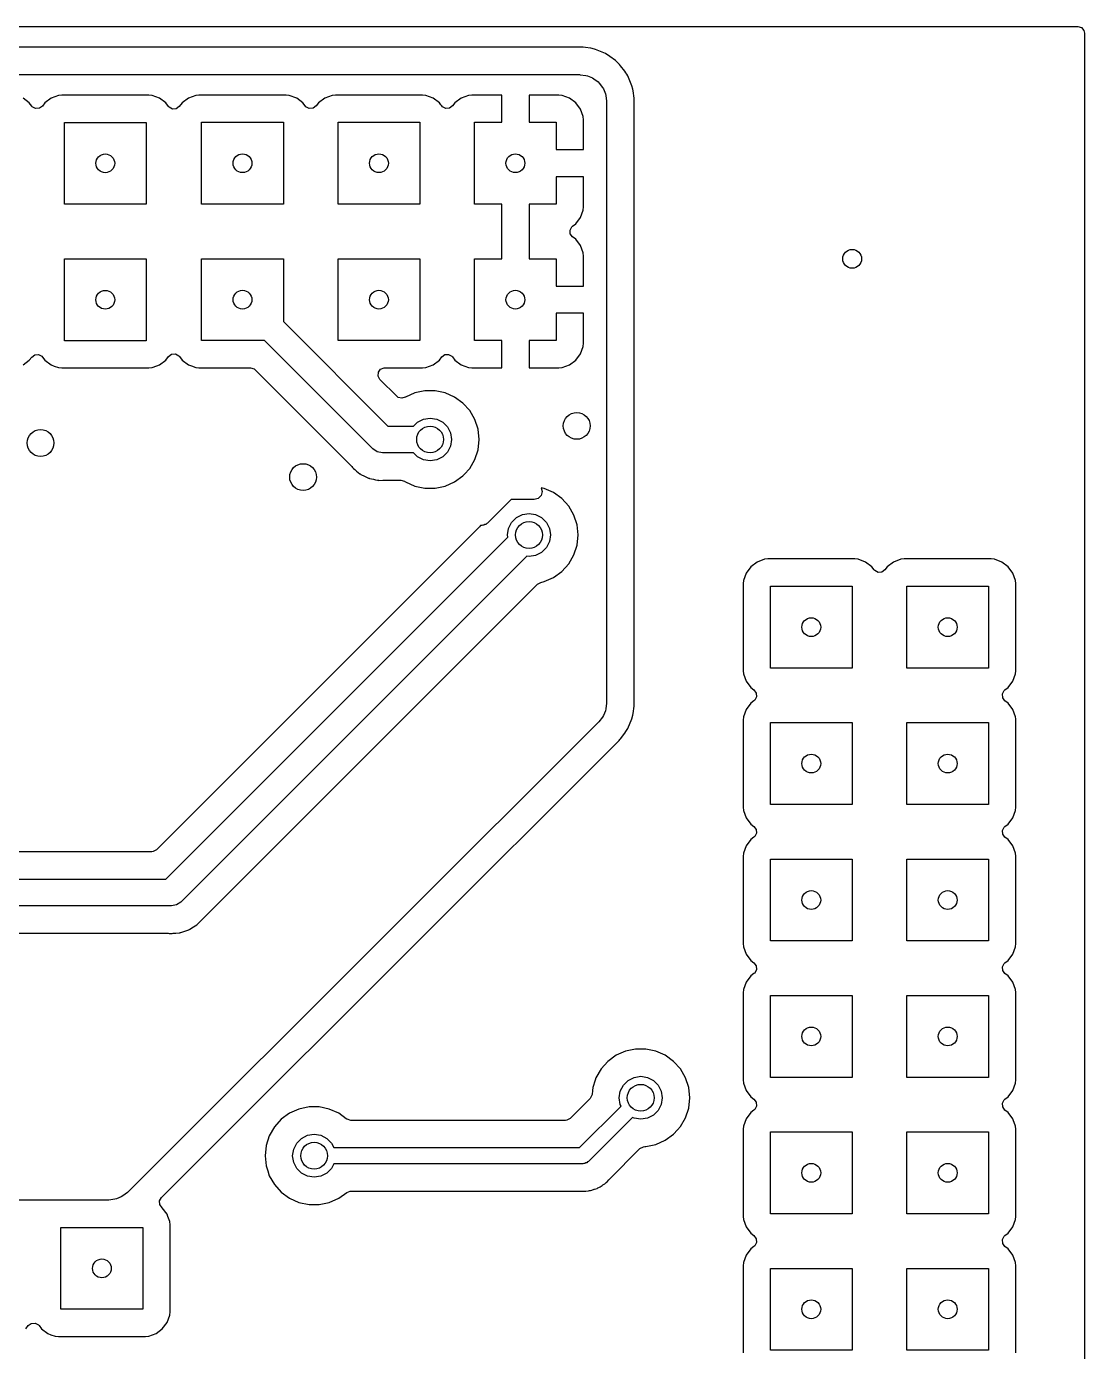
# Model space of a CAD drawing. Extents: x 4.75 to 6.29, y -4.5 to -2.96.
# Drawn here: x 5.519 to 6.295, y -3.929 to -2.957 of the extents above; entities that cross this region are included whole.
import ezdxf

# ---------------------------------------------------------------- set-up
doc = ezdxf.new("R2010")
doc.units = 0
doc.header["$MEASUREMENT"] = 0
doc.layers.add('BLACK', color=7, linetype='CONTINUOUS')

msp = doc.modelspace()

# ---------------------------------------------------------------- linework, layer by layer
at = {"layer": 'BLACK', "linetype": 'CONTINUOUS'}
for p, q in [((4.75907, -2.95726), (6.28974, -2.95726)), ((6.28974, -2.95726), (6.29243, -2.95805)), ((6.29243, -2.95805), (6.29426, -2.96016)), ((6.29426, -2.96016), (6.2947, -2.96222)), ((6.2947, -2.96222), (6.2947, -4.49289)), ((5.9249, -2.97234), (5.29777, -2.9723)), ((5.92556, -2.97236), (5.9249, -2.97234)), ((5.92654, -2.97243), (5.92556, -2.97236)), ((5.9272, -2.97249), (5.92654, -2.97243)), ((5.9288, -2.9727), (5.9272, -2.97249)), ((5.93247, -2.97319), (5.9288, -2.9727)), ((5.93273, -2.97324), (5.93247, -2.97319)), ((5.93247, -2.97319), (5.93247, -2.97319)), ((5.93377, -2.97344), (5.93273, -2.97324)), ((5.9363, -2.97412), (5.93377, -2.97344)), ((5.93755, -2.97455), (5.9363, -2.97412)), ((5.9363, -2.97412), (5.9363, -2.97412)), ((5.9363, -2.97412), (5.9363, -2.97412)), ((5.94231, -2.97652), (5.93755, -2.97455)), ((5.93755, -2.97455), (5.93755, -2.97455)), ((5.9435, -2.97711), (5.94231, -2.97652)), ((5.94231, -2.97652), (5.94231, -2.97652)), ((5.94463, -2.97776), (5.9435, -2.97711)), ((5.9435, -2.97711), (5.9435, -2.97711)), ((5.94577, -2.97842), (5.94463, -2.97776)), ((5.94687, -2.97915), (5.94577, -2.97842)), ((5.95096, -2.98229), (5.94687, -2.97915)), ((5.94687, -2.97915), (5.94687, -2.97915)), ((5.94687, -2.97915), (5.94687, -2.97915)), ((5.95164, -2.98288), (5.95096, -2.98229)), ((5.95096, -2.98229), (5.95096, -2.98229)), ((5.95096, -2.98229), (5.95096, -2.98229)), ((5.95195, -2.98316), (5.95164, -2.98288)), ((5.95381, -2.98501), (5.95195, -2.98316)), ((5.95381, -2.98502), (5.95381, -2.98501)), ((5.95468, -2.98601), (5.95381, -2.98502)), ((5.95782, -2.9901), (5.95468, -2.98601)), ((5.95851, -2.99114), (5.95782, -2.9901)), ((5.95855, -2.9912), (5.95851, -2.99114)), ((5.95917, -2.99227), (5.95855, -2.9912)), ((5.29777, -2.99251), (5.65803, -2.99254)), ((5.65803, -2.99254), (5.92456, -2.99256)), ((5.92456, -2.99256), (5.92489, -2.99258)), ((5.92489, -2.99258), (5.92917, -2.99314)), ((5.92917, -2.99314), (5.93042, -2.99348)), ((5.93042, -2.99348), (5.93396, -2.99495)), ((5.93396, -2.99495), (5.93509, -2.99559)), ((5.93509, -2.99559), (5.93813, -2.99793)), ((5.93813, -2.99793), (5.93904, -2.99884)), ((5.93904, -2.99884), (5.94137, -3.00188)), ((5.95986, -2.99347), (5.95917, -2.99227)), ((5.96045, -2.99466), (5.95986, -2.99347)), ((5.95986, -2.99347), (5.95986, -2.99347)), ((5.95986, -2.99347), (5.95986, -2.99347)), ((5.96242, -2.99942), (5.96045, -2.99466)), ((5.96285, -3.00067), (5.96242, -2.99942)), ((5.96352, -3.0032), (5.96285, -3.00067)), ((5.52121, -3.01326), (5.5166, -3.00981)), ((5.53722, -3.00981), (5.53261, -3.01326)), ((5.54261, -3.0078), (5.53722, -3.00981)), ((5.53722, -3.00981), (5.53722, -3.00981)), ((5.54499, -3.00754), (5.54261, -3.0078)), ((5.54261, -3.0078), (5.54261, -3.0078)), ((5.60882, -3.00754), (5.54499, -3.00754)), ((5.54499, -3.00754), (5.54499, -3.00754)), ((5.61121, -3.0078), (5.60882, -3.00754)), ((5.60882, -3.00754), (5.60882, -3.00754)), ((5.6166, -3.00981), (5.61121, -3.0078)), ((5.61121, -3.0078), (5.61121, -3.0078)), ((5.62121, -3.01326), (5.6166, -3.00981)), ((5.6166, -3.00981), (5.6166, -3.00981)), ((5.63781, -3.00975), (5.6332, -3.0132)), ((5.6432, -3.00774), (5.63781, -3.00975)), ((5.63781, -3.00975), (5.63781, -3.00975)), ((5.64558, -3.00748), (5.6432, -3.00774)), ((5.6432, -3.00774), (5.6432, -3.00774)), ((5.64559, -3.00748), (5.64558, -3.00748)), ((5.70941, -3.00748), (5.64559, -3.00748)), ((5.70942, -3.00748), (5.70941, -3.00748)), ((5.7118, -3.00774), (5.70942, -3.00748)), ((5.71719, -3.00975), (5.7118, -3.00774)), ((5.7118, -3.00774), (5.7118, -3.00774)), ((5.7218, -3.0132), (5.71719, -3.00975)), ((5.71719, -3.00975), (5.71719, -3.00975)), ((5.73781, -3.00975), (5.7332, -3.0132)), ((5.7432, -3.00774), (5.73781, -3.00975)), ((5.73781, -3.00975), (5.73781, -3.00975)), ((5.74558, -3.00748), (5.7432, -3.00774)), ((5.7432, -3.00774), (5.7432, -3.00774)), ((5.74559, -3.00748), (5.74558, -3.00748)), ((5.80941, -3.00748), (5.74559, -3.00748)), ((5.80942, -3.00748), (5.80941, -3.00748)), ((5.8118, -3.00774), (5.80942, -3.00748)), ((5.81719, -3.00975), (5.8118, -3.00774)), ((5.8118, -3.00774), (5.8118, -3.00774)), ((5.8218, -3.0132), (5.81719, -3.00975)), ((5.81719, -3.00975), (5.81719, -3.00975)), ((5.83782, -3.00977), (5.83321, -3.01321)), ((5.8432, -3.00776), (5.83782, -3.00977)), ((5.83782, -3.00977), (5.83782, -3.00977)), ((5.84559, -3.0075), (5.8432, -3.00776)), ((5.8675, -3.0075), (5.84559, -3.0075)), ((5.8675, -3.0275), (5.8675, -3.0075)), ((5.90941, -3.0075), (5.8875, -3.0075)), ((5.8875, -3.0075), (5.8875, -3.0275)), ((5.91179, -3.00776), (5.90941, -3.0075)), ((5.91718, -3.00977), (5.91179, -3.00776)), ((5.92179, -3.01321), (5.91718, -3.00977)), ((5.94137, -3.00188), (5.94202, -3.003)), ((5.94202, -3.003), (5.94349, -3.00654)), ((5.94349, -3.00654), (5.94382, -3.0078)), ((5.94382, -3.0078), (5.94439, -3.01208)), ((5.96378, -3.0045), (5.96352, -3.0032)), ((5.96447, -3.00977), (5.96378, -3.0045)), ((5.96378, -3.0045), (5.96378, -3.0045)), ((5.96454, -3.01043), (5.96447, -3.00977)), ((5.9646, -3.01141), (5.96454, -3.01043)), ((5.52294, -3.01556), (5.52121, -3.01326)), ((5.5234, -3.0161), (5.52294, -3.01556)), ((5.52585, -3.01744), (5.5234, -3.0161)), ((5.52864, -3.01724), (5.52585, -3.01744)), ((5.53088, -3.01556), (5.52864, -3.01724)), ((5.53261, -3.01326), (5.53088, -3.01556)), ((5.62321, -3.01593), (5.62121, -3.01326)), ((5.62367, -3.01646), (5.62321, -3.01593)), ((5.62613, -3.0178), (5.62367, -3.01646)), ((5.62892, -3.0176), (5.62613, -3.0178)), ((5.63115, -3.01593), (5.62892, -3.0176)), ((5.6332, -3.0132), (5.63115, -3.01593)), ((5.72353, -3.01551), (5.7218, -3.0132)), ((5.72399, -3.01604), (5.72353, -3.01551)), ((5.72645, -3.01738), (5.72399, -3.01604)), ((5.72923, -3.01718), (5.72645, -3.01738)), ((5.73147, -3.01551), (5.72923, -3.01718)), ((5.7332, -3.0132), (5.73147, -3.01551)), ((5.82287, -3.01462), (5.8218, -3.0132)), ((5.8218, -3.0132), (5.8218, -3.0132)), ((5.8218, -3.0132), (5.8218, -3.0132)), ((5.82354, -3.01552), (5.82287, -3.01462)), ((5.824, -3.01606), (5.82354, -3.01552)), ((5.82646, -3.0174), (5.824, -3.01606)), ((5.82925, -3.0172), (5.82646, -3.0174)), ((5.83148, -3.01552), (5.82925, -3.0172)), ((5.83321, -3.01321), (5.83148, -3.01552)), ((5.92523, -3.01782), (5.92179, -3.01321)), ((5.92724, -3.0232), (5.92523, -3.01782)), ((5.92523, -3.01782), (5.92523, -3.01782)), ((5.94439, -3.01208), (5.94441, -3.01241)), ((5.94441, -3.01241), (5.94441, -3.45293)), ((5.96463, -3.01207), (5.9646, -3.01141)), ((5.96463, -3.45326), (5.96463, -3.01207)), ((5.54691, -3.08756), (5.54691, -3.02756)), ((5.54691, -3.02756), (5.60691, -3.02756)), ((5.60691, -3.02756), (5.60691, -3.08756)), ((5.6475, -3.0875), (5.6475, -3.0275)), ((5.6475, -3.0275), (5.7075, -3.0275)), ((5.7075, -3.0275), (5.7075, -3.0875)), ((5.7475, -3.0875), (5.7475, -3.0275)), ((5.7475, -3.0275), (5.8075, -3.0275)), ((5.8075, -3.0275), (5.8075, -3.0875)), ((5.8475, -3.0875), (5.8475, -3.0275)), ((5.8475, -3.0275), (5.8675, -3.0275)), ((5.8875, -3.0275), (5.9075, -3.0275)), ((5.9075, -3.0275), (5.9075, -3.0475)), ((5.9275, -3.02559), (5.92724, -3.0232)), ((5.9275, -3.0475), (5.9275, -3.02559)), ((5.9275, -3.02559), (5.9275, -3.02559)), ((5.9075, -3.0475), (5.9275, -3.0475)), ((5.9275, -3.0675), (5.9075, -3.0675)), ((5.9075, -3.0675), (5.9075, -3.0875)), ((5.9275, -3.08941), (5.9275, -3.0675)), ((5.60691, -3.08756), (5.54691, -3.08756)), ((5.7075, -3.0875), (5.6475, -3.0875)), ((5.8075, -3.0875), (5.7475, -3.0875)), ((5.8675, -3.0875), (5.8475, -3.0875)), ((5.8675, -3.1275), (5.8675, -3.0875)), ((5.9075, -3.0875), (5.8875, -3.0875)), ((5.8875, -3.0875), (5.8875, -3.1275)), ((5.92179, -3.10179), (5.92523, -3.09718)), ((5.92523, -3.09718), (5.92724, -3.09179)), ((5.92523, -3.09718), (5.92523, -3.09718)), ((5.92724, -3.09179), (5.9275, -3.08941)), ((5.9275, -3.08941), (5.9275, -3.08941)), ((5.91759, -3.10645), (5.91893, -3.10399)), ((5.91779, -3.10923), (5.91759, -3.10645)), ((5.91893, -3.10399), (5.91946, -3.10353)), ((5.91946, -3.10353), (5.92179, -3.10179)), ((5.91946, -3.11147), (5.91779, -3.10923)), ((5.92179, -3.11321), (5.91946, -3.11147)), ((5.92523, -3.11782), (5.92179, -3.11321)), ((5.92724, -3.1232), (5.92523, -3.11782)), ((5.92523, -3.11782), (5.92523, -3.11782)), ((5.9275, -3.12559), (5.92724, -3.1232)), ((5.9275, -3.1475), (5.9275, -3.12559)), ((5.9275, -3.12559), (5.9275, -3.12559)), ((5.54691, -3.18756), (5.54691, -3.12756)), ((5.54691, -3.12756), (5.60691, -3.12756)), ((5.60691, -3.12756), (5.60691, -3.18756)), ((5.6475, -3.1875), (5.6475, -3.1275)), ((5.6475, -3.1275), (5.7075, -3.1275)), ((5.7075, -3.1275), (5.7075, -3.17358)), ((5.7475, -3.1875), (5.7475, -3.1275)), ((5.7475, -3.1275), (5.8075, -3.1275)), ((5.8075, -3.1275), (5.8075, -3.1875)), ((5.8475, -3.1875), (5.8475, -3.1275)), ((5.8475, -3.1275), (5.8675, -3.1275)), ((5.8875, -3.1275), (5.9075, -3.1275)), ((5.9075, -3.1275), (5.9075, -3.1475)), ((5.9075, -3.1475), (5.9275, -3.1475)), ((5.7075, -3.17358), (5.78408, -3.25016)), ((5.9275, -3.1675), (5.9075, -3.1675)), ((5.9075, -3.1675), (5.9075, -3.1875)), ((5.9275, -3.18941), (5.9275, -3.1675)), ((5.60691, -3.18756), (5.54691, -3.18756)), ((5.69358, -3.1875), (5.6475, -3.1875)), ((5.77304, -3.26696), (5.69358, -3.1875)), ((5.8075, -3.1875), (5.7475, -3.1875)), ((5.8675, -3.1875), (5.8475, -3.1875)), ((5.8675, -3.2075), (5.8675, -3.1875)), ((5.9075, -3.1875), (5.8875, -3.1875)), ((5.8875, -3.1875), (5.8875, -3.2075)), ((5.92523, -3.19718), (5.92724, -3.19179)), ((5.92724, -3.19179), (5.9275, -3.18941)), ((5.9275, -3.18941), (5.9275, -3.18941)), ((5.51668, -3.20525), (5.52121, -3.20186)), ((5.52121, -3.20186), (5.52294, -3.19955)), ((5.52294, -3.19955), (5.52518, -3.19788)), ((5.52518, -3.19788), (5.52796, -3.19768)), ((5.52796, -3.19768), (5.53042, -3.19902)), ((5.53042, -3.19902), (5.53088, -3.19955)), ((5.53088, -3.19955), (5.53261, -3.20186)), ((5.53261, -3.20186), (5.53722, -3.20531)), ((5.61668, -3.20525), (5.62121, -3.20186)), ((5.62121, -3.20186), (5.62127, -3.20179)), ((5.62127, -3.20179), (5.62326, -3.19913)), ((5.62326, -3.19913), (5.62549, -3.19745)), ((5.62549, -3.19745), (5.62828, -3.19725)), ((5.62828, -3.19725), (5.63073, -3.19859)), ((5.63073, -3.19859), (5.6312, -3.19913)), ((5.6312, -3.19913), (5.6332, -3.2018)), ((5.6332, -3.2018), (5.63781, -3.20525)), ((5.81722, -3.20523), (5.8218, -3.2018)), ((5.8218, -3.2018), (5.82354, -3.19948)), ((5.82354, -3.19948), (5.82578, -3.1978)), ((5.82578, -3.1978), (5.82857, -3.1976)), ((5.82857, -3.1976), (5.83102, -3.19894)), ((5.83102, -3.19894), (5.83148, -3.19948)), ((5.83148, -3.19948), (5.83321, -3.20179)), ((5.83321, -3.20179), (5.83782, -3.20523)), ((5.91718, -3.20523), (5.92179, -3.20179)), ((5.92179, -3.20179), (5.92523, -3.19718)), ((5.92523, -3.19718), (5.92523, -3.19718)), ((5.53722, -3.20531), (5.53722, -3.20531)), ((5.53722, -3.20531), (5.53722, -3.20531)), ((5.53722, -3.20531), (5.53954, -3.20618)), ((5.53954, -3.20618), (5.54261, -3.20732)), ((5.54261, -3.20732), (5.54261, -3.20732)), ((5.54261, -3.20732), (5.54499, -3.20758)), ((5.54499, -3.20758), (5.54499, -3.20758)), ((5.54499, -3.20758), (5.54499, -3.20758)), ((5.54499, -3.20758), (5.54499, -3.20758)), ((5.54499, -3.20758), (5.60882, -3.20758)), ((5.60882, -3.20758), (5.61121, -3.20732)), ((5.60882, -3.20758), (5.60882, -3.20758)), ((5.60882, -3.20758), (5.60882, -3.20758)), ((5.60882, -3.20758), (5.60882, -3.20758)), ((5.61121, -3.20732), (5.61137, -3.20726)), ((5.61121, -3.20732), (5.61121, -3.20732)), ((5.61121, -3.20732), (5.61121, -3.20732)), ((5.61137, -3.20726), (5.61195, -3.20705)), ((5.61195, -3.20705), (5.6166, -3.20531)), ((5.6166, -3.20531), (5.61668, -3.20525)), ((5.63781, -3.20525), (5.63781, -3.20525)), ((5.63781, -3.20525), (5.63781, -3.20525)), ((5.63781, -3.20525), (5.64013, -3.20612)), ((5.64013, -3.20612), (5.6432, -3.20726)), ((5.6432, -3.20726), (5.6432, -3.20726)), ((5.6432, -3.20726), (5.64558, -3.20752)), ((5.64558, -3.20752), (5.64558, -3.20752)), ((5.64558, -3.20752), (5.64559, -3.20752)), ((5.64559, -3.20752), (5.68323, -3.20752)), ((5.68323, -3.20752), (5.68592, -3.20831)), ((5.68592, -3.20831), (5.68674, -3.20897)), ((5.68674, -3.20897), (5.75709, -3.27932)), ((5.77688, -3.21353), (5.77708, -3.21075)), ((5.77822, -3.21599), (5.77688, -3.21353)), ((5.77708, -3.21075), (5.77875, -3.20851)), ((5.77875, -3.20851), (5.78137, -3.20753)), ((5.78137, -3.20753), (5.78173, -3.20752)), ((5.78173, -3.20752), (5.80941, -3.20752)), ((5.80941, -3.20752), (5.80941, -3.20752)), ((5.80941, -3.20752), (5.80942, -3.20752)), ((5.80942, -3.20752), (5.8118, -3.20726)), ((5.80942, -3.20752), (5.80942, -3.20752)), ((5.8118, -3.20726), (5.81719, -3.20525)), ((5.8118, -3.20726), (5.8118, -3.20726)), ((5.8118, -3.20726), (5.8118, -3.20726)), ((5.81719, -3.20525), (5.81722, -3.20523)), ((5.83782, -3.20523), (5.8432, -3.20724)), ((5.8432, -3.20724), (5.84559, -3.2075)), ((5.84559, -3.2075), (5.84559, -3.2075)), ((5.84559, -3.2075), (5.8675, -3.2075)), ((5.8875, -3.2075), (5.90941, -3.2075)), ((5.90941, -3.2075), (5.91179, -3.20724)), ((5.90941, -3.2075), (5.90941, -3.2075)), ((5.91179, -3.20724), (5.91718, -3.20523)), ((5.91718, -3.20523), (5.91718, -3.20523)), ((5.79059, -3.22835), (5.77822, -3.21599)), ((5.81124, -3.22423), (5.80389, -3.2258)), ((5.81876, -3.22423), (5.81124, -3.22423)), ((5.82611, -3.2258), (5.81876, -3.22423)), ((5.79165, -3.22917), (5.79059, -3.22835)), ((5.79438, -3.2298), (5.79165, -3.22917)), ((5.79677, -3.22895), (5.79438, -3.2298)), ((5.79679, -3.22898), (5.79677, -3.22895)), ((5.797, -3.22886), (5.79679, -3.22898)), ((5.79701, -3.22886), (5.797, -3.22886)), ((5.79702, -3.22885), (5.79701, -3.22886)), ((5.80389, -3.2258), (5.79702, -3.22885)), ((5.83298, -3.22885), (5.82611, -3.2258)), ((5.83907, -3.23327), (5.83298, -3.22885)), ((5.8441, -3.23886), (5.83907, -3.23327)), ((5.84786, -3.24537), (5.8441, -3.23886)), ((5.8441, -3.23886), (5.8441, -3.23886)), ((5.8441, -3.23886), (5.8441, -3.23886)), ((5.78408, -3.25016), (5.79273, -3.25016)), ((5.79273, -3.25016), (5.80285, -3.25016)), ((5.80285, -3.25016), (5.80574, -3.24726)), ((5.80574, -3.24726), (5.81013, -3.24502)), ((5.81013, -3.24502), (5.815, -3.24425)), ((5.815, -3.24425), (5.81987, -3.24502)), ((5.81987, -3.24502), (5.82426, -3.24726)), ((5.82426, -3.24726), (5.82774, -3.25074)), ((5.82774, -3.25074), (5.82998, -3.25513)), ((5.85018, -3.25252), (5.84786, -3.24537)), ((5.85096, -3.26), (5.85018, -3.25252)), ((5.82998, -3.25513), (5.83075, -3.26)), ((5.83075, -3.26), (5.82998, -3.26487)), ((5.85018, -3.26748), (5.85096, -3.26)), ((5.77623, -3.26909), (5.77304, -3.26696)), ((5.78, -3.26984), (5.77623, -3.26909)), ((5.79273, -3.26984), (5.78, -3.26984)), ((5.80285, -3.26984), (5.79273, -3.26984)), ((5.80574, -3.27274), (5.80285, -3.26984)), ((5.81013, -3.27498), (5.80574, -3.27274)), ((5.82426, -3.27274), (5.81987, -3.27498)), ((5.82774, -3.26926), (5.82426, -3.27274)), ((5.82998, -3.26487), (5.82774, -3.26926)), ((5.84786, -3.27463), (5.85018, -3.26748)), ((5.75709, -3.27932), (5.75756, -3.27987)), ((5.75756, -3.27987), (5.75813, -3.28063)), ((5.75813, -3.28063), (5.75874, -3.28114)), ((5.75874, -3.28114), (5.75972, -3.28197)), ((5.75972, -3.28197), (5.75988, -3.28211)), ((5.75988, -3.28211), (5.76011, -3.28235)), ((5.76011, -3.28235), (5.76114, -3.28315)), ((5.815, -3.27575), (5.81013, -3.27498)), ((5.81987, -3.27498), (5.815, -3.27575)), ((5.84009, -3.28559), (5.8441, -3.28114)), ((5.8441, -3.28114), (5.84786, -3.27463)), ((5.8441, -3.28114), (5.8441, -3.28114)), ((5.8441, -3.28114), (5.8441, -3.28114)), ((5.76114, -3.28315), (5.76348, -3.28512)), ((5.76348, -3.28512), (5.76348, -3.28512)), ((5.76348, -3.28512), (5.76372, -3.28528)), ((5.76372, -3.28528), (5.76372, -3.28528)), ((5.76372, -3.28528), (5.76397, -3.28544)), ((5.76397, -3.28544), (5.76397, -3.28544)), ((5.76397, -3.28544), (5.76422, -3.28559)), ((5.76422, -3.28559), (5.76422, -3.28559)), ((5.76422, -3.28559), (5.76699, -3.28688)), ((5.76699, -3.28688), (5.76972, -3.28825)), ((5.76972, -3.28825), (5.76972, -3.28825)), ((5.76972, -3.28825), (5.76999, -3.28835)), ((5.76999, -3.28835), (5.76999, -3.28835)), ((5.76999, -3.28835), (5.77027, -3.28845)), ((5.77027, -3.28845), (5.77027, -3.28845)), ((5.77027, -3.28845), (5.77054, -3.28854)), ((5.77054, -3.28854), (5.77354, -3.28916)), ((5.77354, -3.28916), (5.77488, -3.28948)), ((5.77488, -3.28948), (5.77651, -3.28986)), ((5.77651, -3.28986), (5.77651, -3.28986)), ((5.77651, -3.28986), (5.7768, -3.2899)), ((5.7768, -3.2899), (5.7768, -3.2899)), ((5.7768, -3.2899), (5.77709, -3.28993)), ((5.77709, -3.28993), (5.77709, -3.28993)), ((5.77709, -3.28993), (5.77738, -3.28995)), ((5.77738, -3.28995), (5.78044, -3.28986)), ((5.77738, -3.28995), (5.77738, -3.28995)), ((5.78044, -3.28986), (5.78924, -3.28986)), ((5.78924, -3.28986), (5.79364, -3.28986)), ((5.79364, -3.28986), (5.79632, -3.29065)), ((5.79632, -3.29065), (5.79655, -3.29081)), ((5.79655, -3.29081), (5.79702, -3.29115)), ((5.79702, -3.29115), (5.80389, -3.2942)), ((5.82611, -3.2942), (5.83298, -3.29115)), ((5.83298, -3.29115), (5.83907, -3.28673)), ((5.83907, -3.28673), (5.84009, -3.28559)), ((5.80389, -3.2942), (5.81124, -3.29577)), ((5.81124, -3.29577), (5.81876, -3.29577)), ((5.81876, -3.29577), (5.82611, -3.2942)), ((5.89637, -3.30114), (5.89421, -3.3033)), ((5.89717, -3.29819), (5.89637, -3.30114)), ((5.89861, -3.2958), (5.8964, -3.29532)), ((5.8964, -3.29532), (5.89717, -3.29819)), ((5.90548, -3.29885), (5.89861, -3.2958)), ((5.91157, -3.30327), (5.90548, -3.29885)), ((5.87432, -3.30409), (5.85715, -3.32126)), ((5.89126, -3.30409), (5.87432, -3.30409)), ((5.89421, -3.3033), (5.89126, -3.30409)), ((5.9166, -3.30886), (5.91157, -3.30327)), ((5.92036, -3.31537), (5.9166, -3.30886)), ((5.9166, -3.30886), (5.9166, -3.30886)), ((5.9166, -3.30886), (5.9166, -3.30886)), ((5.85647, -3.32165), (5.85593, -3.3222)), ((5.85715, -3.32126), (5.85647, -3.32165)), ((5.87252, -3.32513), (5.87476, -3.32074)), ((5.87476, -3.32074), (5.87824, -3.31726)), ((5.87824, -3.31726), (5.88263, -3.31502)), ((5.88263, -3.31502), (5.8875, -3.31425)), ((5.8875, -3.31425), (5.89237, -3.31502)), ((5.89237, -3.31502), (5.89676, -3.31726)), ((5.89676, -3.31726), (5.90024, -3.32074)), ((5.90024, -3.32074), (5.90248, -3.32513)), ((5.92268, -3.32252), (5.92036, -3.31537)), ((5.85127, -3.32399), (5.6145, -3.56077)), ((5.85189, -3.32299), (5.85127, -3.32399)), ((5.85297, -3.32299), (5.85189, -3.32299)), ((5.85372, -3.32279), (5.85297, -3.32299)), ((5.8545, -3.32279), (5.85372, -3.32279)), ((5.85517, -3.3224), (5.8545, -3.32279)), ((5.85593, -3.3222), (5.85517, -3.3224)), ((5.87175, -3.33), (5.87252, -3.32513)), ((5.872, -3.33158), (5.87175, -3.33)), ((5.90248, -3.32513), (5.90325, -3.33)), ((5.90325, -3.33), (5.90248, -3.33487)), ((5.92346, -3.33), (5.92268, -3.32252)), ((5.92268, -3.33748), (5.92346, -3.33)), ((5.62134, -3.58224), (5.86479, -3.33879)), ((5.86479, -3.33879), (5.872, -3.33158)), ((5.86479, -3.33879), (5.86479, -3.33879)), ((5.90024, -3.33926), (5.89676, -3.34274)), ((5.90248, -3.33487), (5.90024, -3.33926)), ((5.92036, -3.34463), (5.92268, -3.33748)), ((5.88592, -3.3455), (5.87871, -3.35271)), ((5.8875, -3.34575), (5.88592, -3.3455)), ((5.89237, -3.34498), (5.8875, -3.34575)), ((5.89676, -3.34274), (5.89237, -3.34498)), ((5.9166, -3.35114), (5.92036, -3.34463)), ((6.05472, -3.34981), (6.05011, -3.35326)), ((6.06011, -3.3478), (6.05472, -3.34981)), ((6.05472, -3.34981), (6.05472, -3.34981)), ((6.06249, -3.34754), (6.06011, -3.3478)), ((6.06011, -3.3478), (6.06011, -3.3478)), ((6.12632, -3.34754), (6.06249, -3.34754)), ((6.06249, -3.34754), (6.06249, -3.34754)), ((6.12871, -3.3478), (6.12632, -3.34754)), ((6.12632, -3.34754), (6.12632, -3.34754)), ((6.1341, -3.34981), (6.12871, -3.3478)), ((6.12871, -3.3478), (6.12871, -3.3478)), ((6.13871, -3.35326), (6.1341, -3.34981)), ((6.1341, -3.34981), (6.1341, -3.34981)), ((6.15472, -3.34981), (6.15011, -3.35326)), ((6.16011, -3.3478), (6.15472, -3.34981)), ((6.15472, -3.34981), (6.15472, -3.34981)), ((6.16249, -3.34754), (6.16011, -3.3478)), ((6.16011, -3.3478), (6.16011, -3.3478)), ((6.22632, -3.34754), (6.16249, -3.34754)), ((6.16249, -3.34754), (6.16249, -3.34754)), ((6.22871, -3.3478), (6.22632, -3.34754)), ((6.22632, -3.34754), (6.22632, -3.34754)), ((6.2341, -3.34981), (6.22871, -3.3478)), ((6.22871, -3.3478), (6.22871, -3.3478)), ((6.23871, -3.35326), (6.2341, -3.34981)), ((6.2341, -3.34981), (6.2341, -3.34981)), ((5.87871, -3.35271), (5.63237, -3.59905)), ((5.87871, -3.35271), (5.87871, -3.35271)), ((5.90548, -3.36115), (5.91157, -3.35673)), ((5.91157, -3.35673), (5.9166, -3.35114)), ((6.04666, -3.35787), (6.04465, -3.36326)), ((6.05011, -3.35326), (6.04666, -3.35787)), ((6.04666, -3.35787), (6.04666, -3.35787)), ((6.14044, -3.35556), (6.13871, -3.35326)), ((6.1409, -3.3561), (6.14044, -3.35556)), ((6.14335, -3.35744), (6.1409, -3.3561)), ((6.14614, -3.35724), (6.14335, -3.35744)), ((6.14838, -3.35556), (6.14614, -3.35724)), ((6.15011, -3.35326), (6.14838, -3.35556)), ((6.24216, -3.35787), (6.23871, -3.35326)), ((6.24417, -3.36326), (6.24216, -3.35787)), ((6.24216, -3.35787), (6.24216, -3.35787)), ((5.64684, -3.61289), (5.89365, -3.36608)), ((5.89365, -3.36608), (5.89611, -3.36474)), ((5.89611, -3.36474), (5.89613, -3.36473)), ((5.89613, -3.36473), (5.89861, -3.3642)), ((5.89861, -3.3642), (5.90548, -3.36115)), ((6.04465, -3.36326), (6.04439, -3.36564)), ((6.04439, -3.36564), (6.04439, -3.42947)), ((6.04465, -3.36326), (6.04465, -3.36326)), ((6.06441, -3.42756), (6.06441, -3.36756)), ((6.06441, -3.36756), (6.12441, -3.36756)), ((6.12441, -3.36756), (6.12441, -3.42756)), ((6.16441, -3.42756), (6.16441, -3.36756)), ((6.16441, -3.36756), (6.22441, -3.36756)), ((6.22441, -3.36756), (6.22441, -3.42756)), ((6.24441, -3.36546), (6.24417, -3.36326)), ((6.24417, -3.36326), (6.24417, -3.36326)), ((6.24443, -3.36564), (6.24441, -3.36546)), ((6.24443, -3.42947), (6.24443, -3.36564)), ((6.12441, -3.42756), (6.06441, -3.42756)), ((6.22441, -3.42756), (6.16441, -3.42756)), ((6.04439, -3.42947), (6.04465, -3.43186)), ((6.04465, -3.43186), (6.04465, -3.43186)), ((6.04465, -3.43186), (6.04666, -3.43725)), ((6.04666, -3.43725), (6.04666, -3.43725)), ((6.04666, -3.43725), (6.05011, -3.44186)), ((6.23871, -3.44186), (6.24216, -3.43725)), ((6.24216, -3.43725), (6.24417, -3.43186)), ((6.24216, -3.43725), (6.24216, -3.43725)), ((6.24216, -3.43725), (6.24216, -3.43725)), ((6.24417, -3.43186), (6.24443, -3.42947)), ((6.05011, -3.44186), (6.05242, -3.44359)), ((6.05242, -3.44359), (6.05409, -3.44583)), ((6.05409, -3.44583), (6.05429, -3.44861)), ((6.23453, -3.4465), (6.23587, -3.44405)), ((6.23473, -3.44929), (6.23453, -3.4465)), ((6.23587, -3.44405), (6.2364, -3.44359)), ((6.2364, -3.44359), (6.23871, -3.44186)), ((5.94382, -3.45754), (5.94349, -3.4588)), ((5.94439, -3.45325), (5.94382, -3.45754)), ((5.94441, -3.45293), (5.94439, -3.45325)), ((5.96378, -3.46084), (5.96447, -3.45557)), ((5.96447, -3.45557), (5.96454, -3.45491)), ((5.96454, -3.45491), (5.9646, -3.45392)), ((5.9646, -3.45392), (5.96463, -3.45326)), ((6.05011, -3.45326), (6.04666, -3.45787)), ((6.05242, -3.45153), (6.05011, -3.45326)), ((6.05295, -3.45107), (6.05242, -3.45153)), ((6.05429, -3.44861), (6.05295, -3.45107)), ((6.2364, -3.45153), (6.23473, -3.44929)), ((6.23871, -3.45326), (6.2364, -3.45153)), ((6.24216, -3.45787), (6.23871, -3.45326)), ((5.93852, -3.46714), (5.78988, -3.61549)), ((5.93873, -3.4669), (5.93852, -3.46714)), ((5.94137, -3.46346), (5.93873, -3.4669)), ((5.94202, -3.46234), (5.94137, -3.46346)), ((5.94349, -3.4588), (5.94202, -3.46234)), ((5.96044, -3.4707), (5.96241, -3.46593)), ((5.96241, -3.46593), (5.96284, -3.46468)), ((5.96241, -3.46593), (5.96241, -3.46593)), ((5.96241, -3.46593), (5.96241, -3.46593)), ((5.96284, -3.46468), (5.96352, -3.46214)), ((5.96352, -3.46214), (5.96378, -3.46084)), ((5.96352, -3.46214), (5.96352, -3.46214)), ((5.96378, -3.46084), (5.96378, -3.46084)), ((6.04465, -3.46326), (6.04439, -3.46564)), ((6.04439, -3.46564), (6.04439, -3.52947)), ((6.04666, -3.45787), (6.04465, -3.46326)), ((6.04465, -3.46326), (6.04465, -3.46326)), ((6.04666, -3.45787), (6.04666, -3.45787)), ((6.24417, -3.46326), (6.24216, -3.45787)), ((6.24216, -3.45787), (6.24216, -3.45787)), ((6.24433, -3.46468), (6.24417, -3.46326)), ((6.24417, -3.46326), (6.24417, -3.46326)), ((6.24443, -3.46564), (6.24433, -3.46468)), ((6.24443, -3.52947), (6.24443, -3.46564)), ((5.95456, -3.47948), (5.9578, -3.47526)), ((5.9578, -3.47526), (5.95854, -3.47416)), ((5.95854, -3.47416), (5.95985, -3.47189)), ((5.95854, -3.47416), (5.95854, -3.47416)), ((5.95985, -3.47189), (5.96044, -3.4707)), ((5.95985, -3.47189), (5.95985, -3.47189)), ((5.96044, -3.4707), (5.96044, -3.4707)), ((6.06441, -3.52756), (6.06441, -3.46756)), ((6.06441, -3.46756), (6.12441, -3.46756)), ((6.12441, -3.46756), (6.12441, -3.52756)), ((6.16441, -3.52756), (6.16441, -3.46756)), ((6.16441, -3.46756), (6.22441, -3.46756)), ((6.22441, -3.46756), (6.22441, -3.52756)), ((5.64868, -3.785), (5.95303, -3.48121)), ((5.95303, -3.48121), (5.95349, -3.48073)), ((5.95303, -3.48121), (5.95303, -3.48121)), ((5.95349, -3.48073), (5.95414, -3.47999)), ((5.95414, -3.47999), (5.95456, -3.47948)), ((6.04439, -3.52947), (6.04465, -3.53186)), ((6.04465, -3.53186), (6.04465, -3.53186)), ((6.04465, -3.53186), (6.04666, -3.53725)), ((6.12441, -3.52756), (6.06441, -3.52756)), ((6.22441, -3.52756), (6.16441, -3.52756)), ((6.24216, -3.53725), (6.24417, -3.53186)), ((6.24417, -3.53186), (6.24443, -3.52947)), ((6.04666, -3.53725), (6.04666, -3.53725)), ((6.04666, -3.53725), (6.05011, -3.54186)), ((6.05011, -3.54186), (6.05242, -3.54359)), ((6.05242, -3.54359), (6.05409, -3.54583)), ((6.23453, -3.5465), (6.23587, -3.54405)), ((6.23587, -3.54405), (6.2364, -3.54359)), ((6.2364, -3.54359), (6.23871, -3.54186)), ((6.23871, -3.54186), (6.24216, -3.53725)), ((6.24216, -3.53725), (6.24216, -3.53725)), ((6.24216, -3.53725), (6.24216, -3.53725)), ((6.05011, -3.55326), (6.04666, -3.55787)), ((6.05242, -3.55153), (6.05011, -3.55326)), ((6.05295, -3.55107), (6.05242, -3.55153)), ((6.05429, -3.54861), (6.05295, -3.55107)), ((6.05409, -3.54583), (6.05429, -3.54861)), ((6.23473, -3.54929), (6.23453, -3.5465)), ((6.2364, -3.55153), (6.23473, -3.54929)), ((6.23871, -3.55326), (6.2364, -3.55153)), ((6.24216, -3.55787), (6.23871, -3.55326)), ((5.61099, -3.56222), (5.37336, -3.56222)), ((5.61204, -3.56211), (5.61099, -3.56222)), ((5.6145, -3.56077), (5.61204, -3.56211)), ((6.04465, -3.56326), (6.04439, -3.56564)), ((6.04666, -3.55787), (6.04465, -3.56326)), ((6.04465, -3.56326), (6.04465, -3.56326)), ((6.04666, -3.55787), (6.04666, -3.55787)), ((6.24417, -3.56326), (6.24216, -3.55787)), ((6.24216, -3.55787), (6.24216, -3.55787)), ((6.24441, -3.56546), (6.24417, -3.56326)), ((6.24417, -3.56326), (6.24417, -3.56326)), ((6.04439, -3.56564), (6.04439, -3.62947)), ((6.06441, -3.62756), (6.06441, -3.56756)), ((6.06441, -3.56756), (6.12441, -3.56756)), ((6.12441, -3.56756), (6.12441, -3.62756)), ((6.16441, -3.62756), (6.16441, -3.56756)), ((6.16441, -3.56756), (6.22441, -3.56756)), ((6.22441, -3.56756), (6.22441, -3.62756)), ((6.24443, -3.56564), (6.24441, -3.56546)), ((6.24443, -3.62947), (6.24443, -3.56564)), ((5.36302, -3.58224), (5.62134, -3.58224)), ((5.62541, -3.60193), (5.36302, -3.60193)), ((5.62918, -3.60118), (5.62541, -3.60193)), ((5.63237, -3.59905), (5.62918, -3.60118)), ((5.64474, -3.61512), (5.64684, -3.61289)), ((5.37336, -3.62195), (5.62288, -3.62195)), ((5.78988, -3.61549), (5.59338, -3.81163)), ((5.62288, -3.62195), (5.6236, -3.622)), ((5.6236, -3.622), (5.62379, -3.62203)), ((5.62379, -3.62203), (5.62454, -3.62214)), ((5.62454, -3.62214), (5.62585, -3.62202)), ((5.62585, -3.62202), (5.62661, -3.62196)), ((5.62661, -3.62196), (5.62683, -3.62195)), ((5.62683, -3.62195), (5.62715, -3.62195)), ((5.62715, -3.62195), (5.62819, -3.62183)), ((5.62715, -3.62195), (5.62715, -3.62195)), ((5.62819, -3.62183), (5.62845, -3.6218)), ((5.62845, -3.6218), (5.62871, -3.62177)), ((5.62871, -3.62177), (5.63149, -3.62153)), ((5.63149, -3.62153), (5.63178, -3.62147)), ((5.63149, -3.62153), (5.63149, -3.62153)), ((5.63178, -3.62148), (5.63207, -3.62141)), ((5.63178, -3.62147), (5.63178, -3.62148)), ((5.63207, -3.62141), (5.63235, -3.62134)), ((5.63207, -3.62141), (5.63207, -3.62141)), ((5.63235, -3.62134), (5.63522, -3.6203)), ((5.63235, -3.62134), (5.63235, -3.62134)), ((5.63522, -3.6203), (5.63812, -3.61934)), ((5.63812, -3.61934), (5.63838, -3.61921)), ((5.63812, -3.61934), (5.63812, -3.61934)), ((5.63838, -3.61922), (5.63865, -3.61909)), ((5.63838, -3.61921), (5.63838, -3.61922)), ((5.63865, -3.61908), (5.63891, -3.61895)), ((5.63865, -3.61909), (5.63865, -3.61908)), ((5.63891, -3.61895), (5.64146, -3.61727)), ((5.63891, -3.61895), (5.63891, -3.61895)), ((5.64146, -3.61727), (5.64406, -3.61567)), ((5.64406, -3.61567), (5.64429, -3.61549)), ((5.64406, -3.61567), (5.64406, -3.61567)), ((5.64429, -3.61549), (5.64452, -3.61531)), ((5.64429, -3.61549), (5.64429, -3.61549)), ((5.64452, -3.6153), (5.64474, -3.61512)), ((5.64452, -3.61531), (5.64452, -3.6153)), ((5.64474, -3.61512), (5.64474, -3.61512)), ((6.04439, -3.62947), (6.04465, -3.63186)), ((6.04465, -3.63186), (6.04465, -3.63186)), ((6.04465, -3.63186), (6.04666, -3.63725)), ((6.12441, -3.62756), (6.06441, -3.62756)), ((6.22441, -3.62756), (6.16441, -3.62756)), ((6.24216, -3.63725), (6.24417, -3.63186)), ((6.24417, -3.63186), (6.24443, -3.62947)), ((6.04666, -3.63725), (6.04666, -3.63725)), ((6.04666, -3.63725), (6.05011, -3.64186)), ((6.05011, -3.64186), (6.05242, -3.64359)), ((6.2364, -3.64359), (6.23871, -3.64186)), ((6.23871, -3.64186), (6.24216, -3.63725)), ((6.24216, -3.63725), (6.24216, -3.63725)), ((6.24216, -3.63725), (6.24216, -3.63725)), ((6.05242, -3.65153), (6.05011, -3.65326)), ((6.05242, -3.64359), (6.05409, -3.64583)), ((6.05295, -3.65107), (6.05242, -3.65153)), ((6.05429, -3.64861), (6.05295, -3.65107)), ((6.05409, -3.64583), (6.05429, -3.64861)), ((6.23453, -3.6465), (6.23587, -3.64405)), ((6.23473, -3.64929), (6.23453, -3.6465)), ((6.2364, -3.65153), (6.23473, -3.64929)), ((6.23587, -3.64405), (6.2364, -3.64359)), ((6.23871, -3.65326), (6.2364, -3.65153)), ((6.04666, -3.65787), (6.04465, -3.66326)), ((6.05011, -3.65326), (6.04666, -3.65787)), ((6.04666, -3.65787), (6.04666, -3.65787)), ((6.24216, -3.65787), (6.23871, -3.65326)), ((6.24417, -3.66326), (6.24216, -3.65787)), ((6.24216, -3.65787), (6.24216, -3.65787)), ((6.04465, -3.66326), (6.04439, -3.66564)), ((6.04439, -3.66564), (6.04439, -3.72947)), ((6.04465, -3.66326), (6.04465, -3.66326)), ((6.06441, -3.72756), (6.06441, -3.66756)), ((6.06441, -3.66756), (6.12441, -3.66756)), ((6.12441, -3.66756), (6.12441, -3.72756)), ((6.16441, -3.72756), (6.16441, -3.66756)), ((6.16441, -3.66756), (6.22441, -3.66756)), ((6.22441, -3.66756), (6.22441, -3.72756)), ((6.24441, -3.66546), (6.24417, -3.66326)), ((6.24417, -3.66326), (6.24417, -3.66326)), ((6.24443, -3.66564), (6.24441, -3.66546)), ((6.24443, -3.72947), (6.24443, -3.66564)), ((5.9583, -3.70835), (5.95143, -3.71141)), ((5.96565, -3.70679), (5.9583, -3.70835)), ((5.97317, -3.70679), (5.96565, -3.70679)), ((5.98052, -3.70835), (5.97317, -3.70679)), ((5.98739, -3.71141), (5.98052, -3.70835)), ((5.94534, -3.71583), (5.94031, -3.72142)), ((5.95143, -3.71141), (5.94534, -3.71583)), ((5.99347, -3.71583), (5.98739, -3.71141)), ((5.99851, -3.72142), (5.99347, -3.71583)), ((5.93655, -3.72793), (5.93599, -3.72966)), ((5.94031, -3.72142), (5.93655, -3.72793)), ((5.93655, -3.72793), (5.93655, -3.72793)), ((5.94031, -3.72142), (5.94031, -3.72142)), ((5.96015, -3.72982), (5.96454, -3.72758)), ((5.96454, -3.72758), (5.96941, -3.72681)), ((5.96941, -3.72681), (5.97428, -3.72758)), ((5.97428, -3.72758), (5.97867, -3.72982)), ((6.00226, -3.72793), (5.99851, -3.72142)), ((5.99851, -3.72142), (5.99851, -3.72142)), ((5.99851, -3.72142), (5.99851, -3.72142)), ((6.00459, -3.73508), (6.00226, -3.72793)), ((6.04439, -3.72947), (6.04465, -3.73186)), ((6.12441, -3.72756), (6.06441, -3.72756)), ((6.22441, -3.72756), (6.16441, -3.72756)), ((6.24417, -3.73186), (6.24443, -3.72947)), ((5.934, -3.73725), (5.93371, -3.74003)), ((5.93423, -3.73508), (5.934, -3.73725)), ((5.93599, -3.72966), (5.93423, -3.73508)), ((5.93423, -3.73508), (5.93423, -3.73508)), ((5.93423, -3.73508), (5.93423, -3.73508)), ((5.95366, -3.74256), (5.95443, -3.73769)), ((5.95443, -3.73769), (5.95667, -3.7333)), ((5.95667, -3.7333), (5.96015, -3.72982)), ((5.97867, -3.72982), (5.98215, -3.7333)), ((5.98215, -3.7333), (5.98439, -3.73769)), ((5.98439, -3.73769), (5.98516, -3.74256)), ((6.00537, -3.74256), (6.00459, -3.73508)), ((6.04465, -3.73186), (6.04465, -3.73186)), ((6.04465, -3.73186), (6.04666, -3.73725)), ((6.04666, -3.73725), (6.04666, -3.73725)), ((6.04666, -3.73725), (6.05011, -3.74186)), ((6.23871, -3.74186), (6.24216, -3.73725)), ((6.24216, -3.73725), (6.24417, -3.73186)), ((6.24216, -3.73725), (6.24216, -3.73725)), ((6.24216, -3.73725), (6.24216, -3.73725)), ((5.93228, -3.74302), (5.91768, -3.75762)), ((5.92452, -3.77909), (5.95503, -3.74859)), ((5.93265, -3.74262), (5.93228, -3.74302)), ((5.93371, -3.74003), (5.93265, -3.74262)), ((5.95443, -3.74743), (5.95366, -3.74256)), ((5.95503, -3.74859), (5.95443, -3.74743)), ((5.98439, -3.74743), (5.98215, -3.75182)), ((5.98516, -3.74256), (5.98439, -3.74743)), ((6.00459, -3.75004), (6.00537, -3.74256)), ((6.05011, -3.74186), (6.05242, -3.74359)), ((6.05242, -3.74359), (6.05409, -3.74583)), ((6.05429, -3.74861), (6.05295, -3.75107)), ((6.05409, -3.74583), (6.05429, -3.74861)), ((6.23453, -3.7465), (6.23587, -3.74405)), ((6.23473, -3.74929), (6.23453, -3.7465)), ((6.23587, -3.74405), (6.2364, -3.74359)), ((6.2364, -3.74359), (6.23871, -3.74186)), ((5.70593, -3.75827), (5.7009, -3.76386)), ((5.71202, -3.75385), (5.70593, -3.75827)), ((5.71889, -3.7508), (5.71202, -3.75385)), ((5.72624, -3.74923), (5.71889, -3.7508)), ((5.73376, -3.74923), (5.72624, -3.74923)), ((5.74111, -3.7508), (5.73376, -3.74923)), ((5.74798, -3.75385), (5.74111, -3.7508)), ((5.7535, -3.75787), (5.74798, -3.75385)), ((5.75386, -3.75813), (5.7535, -3.75787)), ((5.7541, -3.75829), (5.75386, -3.75813)), ((5.75678, -3.75907), (5.7541, -3.75829)), ((5.91768, -3.75762), (5.91523, -3.75896)), ((5.96338, -3.75694), (5.93114, -3.78918)), ((5.96454, -3.75754), (5.96338, -3.75694)), ((5.96941, -3.75831), (5.96454, -3.75754)), ((5.97428, -3.75754), (5.96941, -3.75831)), ((5.97867, -3.7553), (5.97428, -3.75754)), ((5.98215, -3.75182), (5.97867, -3.7553)), ((5.99851, -3.7637), (6.00226, -3.75719)), ((6.00226, -3.75719), (6.00459, -3.75004)), ((6.04666, -3.75787), (6.04465, -3.76326)), ((6.05011, -3.75326), (6.04666, -3.75787)), ((6.04666, -3.75787), (6.04666, -3.75787)), ((6.05242, -3.75153), (6.05011, -3.75326)), ((6.05295, -3.75107), (6.05242, -3.75153)), ((6.2364, -3.75153), (6.23473, -3.74929)), ((6.23871, -3.75326), (6.2364, -3.75153)), ((6.24216, -3.75787), (6.23871, -3.75326)), ((6.24244, -3.75861), (6.24216, -3.75787)), ((6.24216, -3.75787), (6.24216, -3.75787)), ((6.24216, -3.75787), (6.24216, -3.75787)), ((6.24417, -3.76326), (6.24244, -3.75861)), ((5.7009, -3.76386), (5.69714, -3.77037)), ((5.7009, -3.76386), (5.7009, -3.76386)), ((5.91418, -3.75907), (5.75678, -3.75907)), ((5.91523, -3.75896), (5.91418, -3.75907)), ((5.99347, -3.76929), (5.99634, -3.7661)), ((5.99634, -3.7661), (5.99851, -3.7637)), ((5.99851, -3.7637), (5.99851, -3.7637)), ((5.99851, -3.7637), (5.99851, -3.7637)), ((6.04465, -3.76326), (6.04439, -3.76564)), ((6.04439, -3.76564), (6.04439, -3.82947)), ((6.04465, -3.76326), (6.04465, -3.76326)), ((6.06441, -3.82756), (6.06441, -3.76756)), ((6.06441, -3.76756), (6.12441, -3.76756)), ((6.12441, -3.76756), (6.12441, -3.82756)), ((6.16441, -3.82756), (6.16441, -3.76756)), ((6.16441, -3.76756), (6.22441, -3.76756)), ((6.22441, -3.76756), (6.22441, -3.82756)), ((6.24441, -3.76546), (6.24417, -3.76326)), ((6.24417, -3.76326), (6.24417, -3.76326)), ((6.24443, -3.76564), (6.24441, -3.76546)), ((6.24443, -3.82947), (6.24443, -3.76564)), ((5.69482, -3.77752), (5.69404, -3.785)), ((5.69714, -3.77037), (5.69482, -3.77752)), ((5.69714, -3.77037), (5.69714, -3.77037)), ((5.71502, -3.78013), (5.71726, -3.77574)), ((5.71726, -3.77574), (5.72074, -3.77226)), ((5.72074, -3.77226), (5.72513, -3.77002)), ((5.72513, -3.77002), (5.73, -3.76925)), ((5.73, -3.76925), (5.73487, -3.77002)), ((5.73487, -3.77002), (5.73926, -3.77226)), ((5.73926, -3.77226), (5.74274, -3.77574)), ((5.74274, -3.77574), (5.74445, -3.77909)), ((5.97317, -3.77833), (5.98052, -3.77676)), ((5.98052, -3.77676), (5.98739, -3.77371)), ((5.98739, -3.77371), (5.99347, -3.76929)), ((5.61799, -3.81564), (5.64868, -3.785)), ((5.69404, -3.785), (5.69482, -3.79248)), ((5.71425, -3.785), (5.71502, -3.78013)), ((5.71502, -3.78987), (5.71425, -3.785)), ((5.74445, -3.77909), (5.75227, -3.77909)), ((5.75227, -3.77909), (5.92452, -3.77909)), ((5.94625, -3.80239), (5.96885, -3.77978)), ((5.96885, -3.77978), (5.97131, -3.77844)), ((5.97131, -3.77844), (5.97236, -3.77833)), ((5.97236, -3.77833), (5.97317, -3.77833)), ((5.69482, -3.79248), (5.696, -3.79612)), ((5.696, -3.79612), (5.69714, -3.79963)), ((5.71726, -3.79426), (5.71502, -3.78987)), ((5.72074, -3.79774), (5.71726, -3.79426)), ((5.74274, -3.79426), (5.73926, -3.79774)), ((5.74445, -3.79091), (5.74274, -3.79426)), ((5.75227, -3.79091), (5.74445, -3.79091)), ((5.92697, -3.79091), (5.75227, -3.79091)), ((5.92772, -3.7907), (5.92697, -3.79091)), ((5.9285, -3.7907), (5.92772, -3.7907)), ((5.92917, -3.79032), (5.9285, -3.7907)), ((5.92992, -3.79011), (5.92917, -3.79032)), ((5.93047, -3.78956), (5.92992, -3.79011)), ((5.93114, -3.78918), (5.93047, -3.78956)), ((5.69714, -3.79963), (5.69714, -3.79963)), ((5.69714, -3.79963), (5.7009, -3.80614)), ((5.7009, -3.80614), (5.7009, -3.80614)), ((5.7009, -3.80614), (5.70593, -3.81173)), ((5.72513, -3.79998), (5.72074, -3.79774)), ((5.73, -3.80075), (5.72513, -3.79998)), ((5.73487, -3.79998), (5.73, -3.80075)), ((5.73926, -3.79774), (5.73487, -3.79998)), ((5.93956, -3.8079), (5.94112, -3.80676)), ((5.94112, -3.80676), (5.94132, -3.80663)), ((5.94132, -3.80663), (5.9417, -3.80641)), ((5.9417, -3.80641), (5.94298, -3.80565)), ((5.94298, -3.80565), (5.94358, -3.80505)), ((5.94358, -3.80505), (5.94417, -3.80455)), ((5.94417, -3.80455), (5.94486, -3.80405)), ((5.94486, -3.80405), (5.94609, -3.80256)), ((5.94609, -3.80256), (5.94625, -3.80239)), ((5.5838, -3.81692), (5.57952, -3.81748)), ((5.58505, -3.81658), (5.5838, -3.81692)), ((5.58682, -3.81585), (5.58505, -3.81658)), ((5.58859, -3.81512), (5.58682, -3.81585)), ((5.58971, -3.81447), (5.58859, -3.81512)), ((5.59313, -3.81185), (5.58971, -3.81447)), ((5.59338, -3.81163), (5.59313, -3.81185)), ((5.61665, -3.81809), (5.61799, -3.81564)), ((5.70593, -3.81173), (5.70593, -3.81173)), ((5.70593, -3.81173), (5.71202, -3.81615)), ((5.71202, -3.81615), (5.71889, -3.8192)), ((5.74111, -3.8192), (5.74798, -3.81615)), ((5.74798, -3.81615), (5.75386, -3.81187)), ((5.75386, -3.81187), (5.7565, -3.81093)), ((5.7565, -3.81093), (5.75678, -3.81093)), ((5.75678, -3.81093), (5.92356, -3.81093)), ((5.92356, -3.81093), (5.9242, -3.811)), ((5.9242, -3.811), (5.9242, -3.81099)), ((5.9242, -3.81099), (5.92451, -3.81102)), ((5.92451, -3.81102), (5.92738, -3.81093)), ((5.92451, -3.81102), (5.92451, -3.81102)), ((5.92451, -3.81102), (5.92451, -3.81102)), ((5.92738, -3.81093), (5.9286, -3.81093)), ((5.9286, -3.81093), (5.92889, -3.81089)), ((5.92889, -3.81089), (5.92912, -3.81087)), ((5.92912, -3.81087), (5.93106, -3.81081)), ((5.93106, -3.81081), (5.93187, -3.81057)), ((5.93187, -3.81057), (5.93263, -3.81042)), ((5.93263, -3.81042), (5.93347, -3.81031)), ((5.93347, -3.81031), (5.93527, -3.8096)), ((5.93527, -3.8096), (5.93549, -3.80952)), ((5.93549, -3.80952), (5.93735, -3.80898)), ((5.93735, -3.80898), (5.93807, -3.80855)), ((5.93807, -3.80855), (5.93877, -3.80821)), ((5.93877, -3.80821), (5.93956, -3.8079)), ((5.57919, -3.8175), (5.32423, -3.8175)), ((5.57952, -3.81748), (5.57919, -3.8175)), ((5.61684, -3.82088), (5.61665, -3.81809)), ((5.61852, -3.82311), (5.61684, -3.82088)), ((5.61871, -3.82326), (5.61852, -3.82311)), ((5.62216, -3.82787), (5.61871, -3.82326)), ((5.71889, -3.8192), (5.72624, -3.82077)), ((5.72624, -3.82077), (5.73376, -3.82077)), ((5.73376, -3.82077), (5.74111, -3.8192)), ((5.62283, -3.82966), (5.62216, -3.82787)), ((5.62216, -3.82787), (5.62216, -3.82787)), ((5.62216, -3.82787), (5.62216, -3.82787)), ((5.62417, -3.83326), (5.62283, -3.82966)), ((5.62443, -3.83564), (5.62417, -3.83326)), ((5.62417, -3.83326), (5.62417, -3.83326)), ((5.62443, -3.89947), (5.62443, -3.83564)), ((5.62443, -3.83564), (5.62443, -3.83564)), ((6.04439, -3.82947), (6.04465, -3.83186)), ((6.04465, -3.83186), (6.04465, -3.83186)), ((6.04465, -3.83186), (6.04666, -3.83725)), ((6.12441, -3.82756), (6.06441, -3.82756)), ((6.22441, -3.82756), (6.16441, -3.82756)), ((6.24216, -3.83725), (6.24417, -3.83186)), ((6.24417, -3.83186), (6.24443, -3.82947)), ((5.54441, -3.89756), (5.54441, -3.83756)), ((5.54441, -3.83756), (5.60441, -3.83756)), ((5.60441, -3.83756), (5.60441, -3.89756)), ((6.04666, -3.83725), (6.04666, -3.83725)), ((6.04666, -3.83725), (6.05011, -3.84186)), ((6.05011, -3.84186), (6.05242, -3.84359)), ((6.05242, -3.84359), (6.05409, -3.84583)), ((6.05409, -3.84583), (6.05429, -3.84861)), ((6.23453, -3.8465), (6.23587, -3.84405)), ((6.23587, -3.84405), (6.2364, -3.84359)), ((6.2364, -3.84359), (6.23871, -3.84186)), ((6.23871, -3.84186), (6.24216, -3.83725)), ((6.24216, -3.83725), (6.24216, -3.83725)), ((6.24216, -3.83725), (6.24216, -3.83725)), ((6.05011, -3.85326), (6.04666, -3.85787)), ((6.05242, -3.85153), (6.05011, -3.85326)), ((6.05295, -3.85107), (6.05242, -3.85153)), ((6.05429, -3.84861), (6.05295, -3.85107)), ((6.23473, -3.84929), (6.23453, -3.8465)), ((6.2364, -3.85153), (6.23473, -3.84929)), ((6.23871, -3.85326), (6.2364, -3.85153)), ((6.24216, -3.85787), (6.23871, -3.85326)), ((6.04465, -3.86326), (6.04439, -3.86564)), ((6.04666, -3.85787), (6.04465, -3.86326)), ((6.04465, -3.86326), (6.04465, -3.86326)), ((6.04666, -3.85787), (6.04666, -3.85787)), ((6.24417, -3.86326), (6.24216, -3.85787)), ((6.24216, -3.85787), (6.24216, -3.85787)), ((6.24443, -3.86564), (6.24417, -3.86326)), ((6.24417, -3.86326), (6.24417, -3.86326)), ((6.04439, -3.86564), (6.04439, -3.92947)), ((6.06441, -3.92756), (6.06441, -3.86756)), ((6.06441, -3.86756), (6.12441, -3.86756)), ((6.12441, -3.86756), (6.12441, -3.92756)), ((6.16441, -3.92756), (6.16441, -3.86756)), ((6.16441, -3.86756), (6.22441, -3.86756)), ((6.22441, -3.86756), (6.22441, -3.92756)), ((6.24443, -3.92947), (6.24443, -3.86564)), ((6.24443, -3.86564), (6.24443, -3.86564)), ((5.60441, -3.89756), (5.54441, -3.89756)), ((5.62216, -3.90725), (5.62417, -3.90186)), ((5.62417, -3.90186), (5.62443, -3.89947)), ((5.51871, -3.91186), (5.52044, -3.90955)), ((5.52044, -3.90955), (5.52268, -3.90788)), ((5.52268, -3.90788), (5.52546, -3.90768)), ((5.52546, -3.90768), (5.52792, -3.90902)), ((5.52792, -3.90902), (5.52838, -3.90955)), ((5.52838, -3.90955), (5.53011, -3.91186)), ((5.53011, -3.91186), (5.53472, -3.91531)), ((5.61413, -3.91529), (5.61871, -3.91186)), ((5.61871, -3.91186), (5.62216, -3.90725)), ((5.62216, -3.90725), (5.62216, -3.90725)), ((5.62216, -3.90725), (5.62216, -3.90725)), ((5.53472, -3.91531), (5.53472, -3.91531)), ((5.53472, -3.91531), (5.53472, -3.91531)), ((5.53472, -3.91531), (5.53704, -3.91618)), ((5.53704, -3.91618), (5.54011, -3.91732)), ((5.54011, -3.91732), (5.54011, -3.91732)), ((5.54011, -3.91732), (5.54249, -3.91758)), ((5.54249, -3.91758), (5.54249, -3.91758)), ((5.54249, -3.91758), (5.54249, -3.91758)), ((5.54249, -3.91758), (5.54249, -3.91758)), ((5.54249, -3.91758), (5.60632, -3.91758)), ((5.60632, -3.91758), (5.60871, -3.91732)), ((5.60632, -3.91758), (5.60632, -3.91758)), ((5.60632, -3.91758), (5.60632, -3.91758)), ((5.60632, -3.91758), (5.60632, -3.91758)), ((5.60871, -3.91732), (5.6141, -3.91531)), ((5.60871, -3.91732), (5.60871, -3.91732)), ((5.60871, -3.91732), (5.60871, -3.91732)), ((5.6141, -3.91531), (5.61413, -3.91529)), ((6.12441, -3.92756), (6.06441, -3.92756)), ((6.22441, -3.92756), (6.16441, -3.92756))]:
    msp.add_line(p, q, dxfattribs=at)
at = {"layer": 'BLACK'}
for centre, radius in [((5.57691, -3.05756), 0.00689), ((5.6775, -3.0575), 0.00689), ((5.7775, -3.0575), 0.00689), ((5.8775, -3.0575), 0.00689), ((6.12441, -3.12756), 0.00689), ((5.57691, -3.15756), 0.00689), ((5.6775, -3.1575), 0.00689), ((5.7775, -3.1575), 0.00689), ((5.8775, -3.1575), 0.00689), ((5.9225, -3.25), 0.00984), ((5.52941, -3.26256), 0.00984), ((5.815, -3.26), 0.00984), ((5.72193, -3.28756), 0.00984), ((5.8875, -3.33), 0.00984), ((6.09441, -3.39756), 0.00689), ((6.19441, -3.39756), 0.00689), ((6.09441, -3.49756), 0.00689), ((6.19441, -3.49756), 0.00689), ((6.09441, -3.59756), 0.00689), ((6.19441, -3.59756), 0.00689), ((6.09441, -3.69756), 0.00689), ((6.19441, -3.69756), 0.00689), ((5.96941, -3.74256), 0.00984), ((5.73, -3.785), 0.00984), ((6.09441, -3.79756), 0.00689), ((6.19441, -3.79756), 0.00689), ((5.57441, -3.86756), 0.00689), ((6.09441, -3.89756), 0.00689), ((6.19441, -3.89756), 0.00689)]:
    msp.add_circle(centre, radius, dxfattribs=at)

doc.saveas('drawing.dxf')
